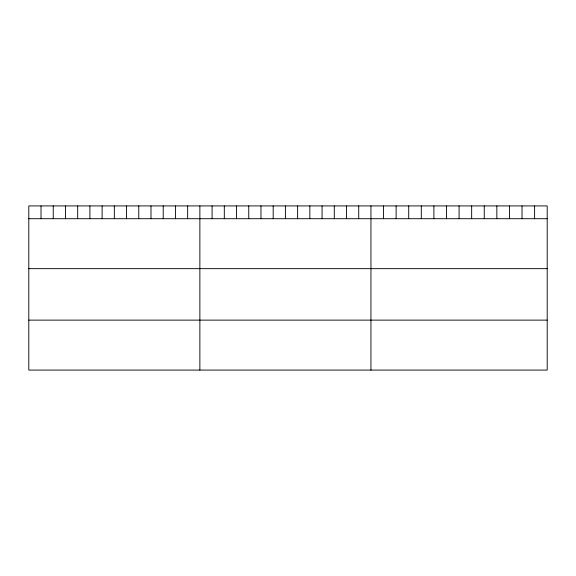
<?xml version="1.0" encoding="UTF-8"?>
<svg xmlns="http://www.w3.org/2000/svg" width="576" height="576" viewBox="0 0 576 576"><rect width="100%" height="100%" fill="white"/><g stroke="black" fill="none" stroke-linecap="round" stroke-linejoin="round"><path stroke-width="0.86" d="M547.2 218.707L547.2 370.08L28.8 370.08L28.8 205.92L547.2 205.92L547.2 218.707L28.8 218.707M28.8 268.661L547.2 268.661M28.8 320.126L547.2 320.126M534.607 205.92L534.607 218.707M522.022 205.92L522.022 218.707M509.429 205.92L509.429 218.707M496.843 205.92L496.843 218.707M484.25 205.92L484.25 218.707M471.665 205.92L471.665 218.707M459.072 205.92L459.072 218.707M446.479 205.92L446.479 218.707M433.894 205.92L433.894 218.707M421.301 205.92L421.301 218.707M408.715 205.92L408.715 218.707M396.122 205.92L396.122 218.707M383.537 205.92L383.537 218.707M370.944 205.92L370.944 370.08M358.726 205.92L358.726 218.707M346.507 205.92L346.507 218.707M334.289 205.92L334.289 218.707M322.063 205.92L322.063 218.707M309.845 205.92L309.845 218.707M297.626 205.92L297.626 218.707M285.408 205.92L285.408 218.707M273.19 205.92L273.19 218.707M260.971 205.92L260.971 218.707M248.753 205.92L248.753 218.707M236.527 205.92L236.527 218.707M224.309 205.92L224.309 218.707M212.09 205.92L212.09 218.707M199.872 205.92L199.872 370.08M187.654 205.92L187.654 218.707M175.435 205.92L175.435 218.707M163.217 205.92L163.217 218.707M150.991 205.92L150.991 218.707M138.773 205.92L138.773 218.707M126.554 205.92L126.554 218.707M114.336 205.92L114.336 218.707M102.118 205.92L102.118 218.707M89.899 205.92L89.899 218.707M77.681 205.92L77.681 218.707M65.455 205.92L65.455 218.707M53.237 205.92L53.237 218.707M41.018 205.92L41.018 218.707"/></g></svg>
